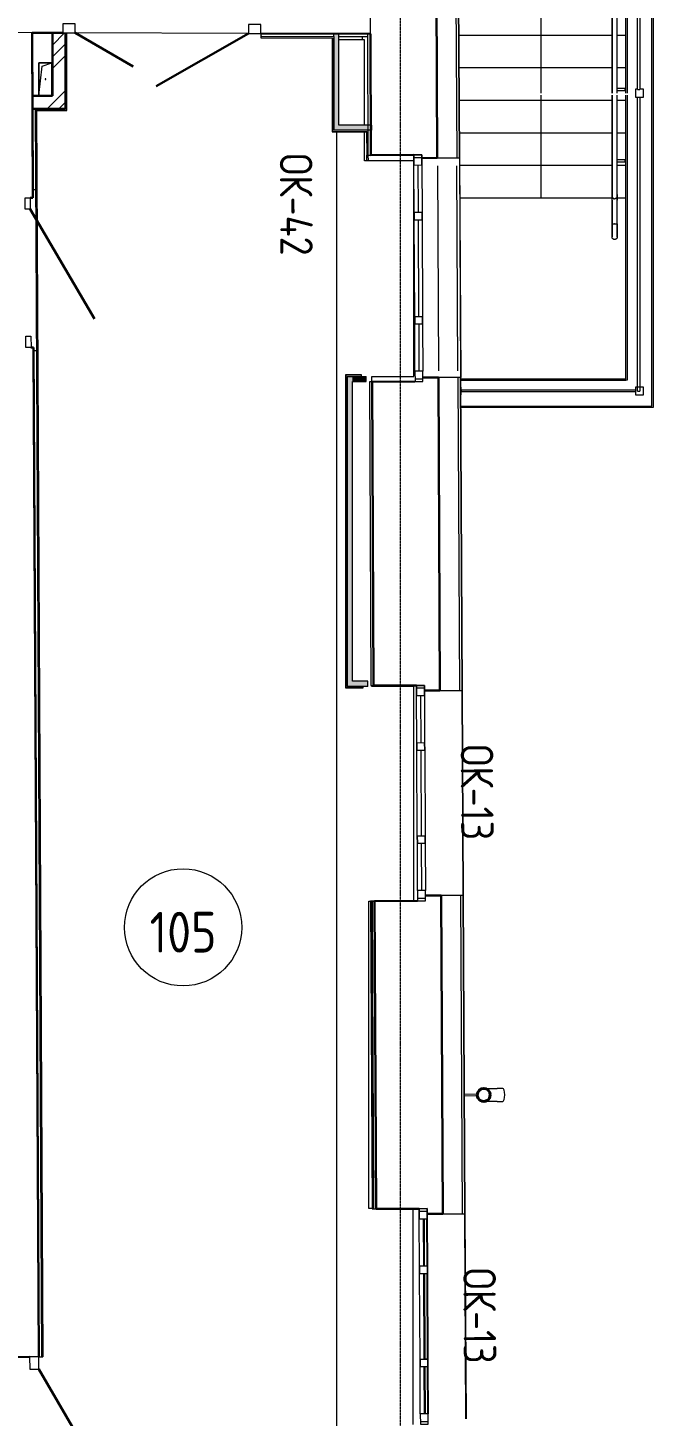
# Model space of a CAD drawing. Header units: millimetres. Extents: x -10178924 to 11692288, y -947381 to 58396.
# Drawn here: x 138 to 4942, y -66004 to -55340 of the extents above; entities that cross this region are included whole.
import ezdxf

# ---------------------------------------------------------------- set-up
doc = ezdxf.new("R2010")
doc.units = ezdxf.units.MM
doc.linetypes.add('ADSK_Линия сетки', pattern=[25, 20, -2.5, 0, -2.5])
for name, color, linetype, lineweight in [('_ Окна', 7, 'Continuous', 9), ('Аннотация', 7, 'Continuous', 18), ('Двери', 7, 'Continuous', 9), ('Лестницы', 7, 'Continuous', 9), ('Марки окон', 7, 'Continuous', 20), ('Обобщенные модели', 7, 'Continuous', 18), ('Ограждение', 7, 'Continuous', 9), ('Окна', 7, 'Continuous', 9), ('Оси', 253, 'Continuous', 9), ('Перекрытие', 7, 'Continuous', 18), ('Стены внутренние', 7, 'Continuous', 18), ('Стены наружные', 7, 'Continuous', 18), ('Стены несущие', 7, 'Continuous', 30), ('Стены отделка', 7, 'Continuous', 30), ('Стены штриховка', 7, 'Continuous', 9), ('Стрелки вверх', 7, 'Continuous', 18), ('ШТРИХОВКА', 252, 'Continuous', 15)]:
    doc.layers.add(name, color=color, linetype=linetype, lineweight=lineweight)
doc.layers.add('Линии', color=7, linetype='Continuous', lineweight=9, true_color=0x00a600)
doc.styles.add('GOST Common', font='GOST_Common.ttf', dxfattribs={"width": 0.9, "height": 350})
doc.styles.add('GOST Common_2', font='GOST_Common.ttf', dxfattribs={"width": 0.9, "height": 250})
pattern_1 = [(45, (0, 0), (-106.066, 106.066), [])]
pattern_2 = [(45, (-32053.86, -66750), (-269.4077, 269.4077), []), (45, (-31964.06, -66750), (-269.4077, 269.4077), []), (45, (-31874.26, -66750), (-269.4077, 269.4077), []), (45, (-31784.46, -66750), (-269.4077, 269.4077), [])]

# ---------------------------------------------------------------- blocks, each defined once
blk = doc.blocks.new('оси')
at = {"layer": 'Оси', "linetype": 'ADSK_Линия сетки'}
blk.add_line((9500, -2196), (9500, 46378), dxfattribs=at)
blk = doc.blocks.new('АС_Дверь_Однопольная_Алюминиевая - 1150х2200 алюм ост EIW30 Д12п-6961446-План 1-го этажа')
at = {"layer": 'Двери'}
for p, q in [((-450, -180), (-363, -180)), ((-450, -220), (-450, -180)), ((-363, -180), (-363, -220)), ((613, -180), (700, -180)), ((613, -220), (613, -180)), ((700, -180), (700, -220)), ((-363, -220), (-450, -220)), ((700, -220), (613, -220))]:
    blk.add_line(p, q, dxfattribs=at)
at = {"layer": 'Двери', "lineweight": 30}
blk.add_line((613, -220), (-232, -708), dxfattribs=at)
blk = doc.blocks.new('Дверь-Alumark_двупольная с глухим окном_S70 - 1520х2200 _алюм_ост_ Д11п-6529393-План 1-го этажа')
at = {"layer": 'Двери', "lineweight": 30}
for p, q in [((-540, 240), (166, 647)), ((790, 240), (344, 497))]:
    blk.add_line(p, q, dxfattribs=at)
at = {"layer": 'Двери'}
for p, q in [((-635, 240), (-635, 170)), ((-540, 240), (-635, 240)), ((-540, 170), (-540, 240)), ((790, 240), (790, 170)), ((885, 240), (790, 240)), ((885, 170), (885, 240)), ((-635, 170), (-540, 170)), ((790, 170), (885, 170))]:
    blk.add_line(p, q, dxfattribs=at)
blk = doc.blocks.new('Водосток - Тип 1 _карниз больше 490мм_-5143036-План 1-го этажа')
at = {"layer": 'Обобщенные модели'}
for p, q in [((75, 306), (75, 264)), ((175, 264), (175, 306)), ((120, 109), (120, 11)), ((130, 11), (130, 109))]:
    blk.add_line(p, q, dxfattribs=at)
at = {"layer": 'Обобщенные модели', "flags": 128}
for points in [[(75, 173), (75, 174), (75, 177), (75, 180), (75, 183), (75, 186), (75, 190), (75, 193), (75, 197), (75, 201), (75, 205), (75, 210), (75, 214), (75, 219), (75, 224), (75, 229), (75, 234), (75, 239), (75, 245), (75, 250), (75, 256), (75, 261), (75, 264)], [(175, 264), (175, 258), (175, 252), (175, 247), (175, 242), (175, 236), (175, 231), (175, 226), (175, 221), (175, 216), (175, 212), (175, 207), (175, 203), (175, 199), (175, 195), (175, 191), (175, 188), (175, 184), (175, 181), (175, 178), (175, 175), (175, 173)]]:
    blk.add_lwpolyline(points, dxfattribs=at)
at = {"layer": 'Обобщенные модели'}
for start, end in [(90, 270), (270, 90)]:
    blk.add_arc((125, 160), 52, start, end, dxfattribs=at)
at = {"layer": 'Обобщенные модели', "lineweight": 40}
for start, end in [(90, 270), (270, 90)]:
    blk.add_arc((125, 160), 50, start, end, dxfattribs=at)
at = {"layer": 'Обобщенные модели'}
for start_param, end_param in [(4.712389, 6.283185), (3.141593, 4.712389)]:
    blk.add_ellipse((125, 306), major_axis=(-50, 0), ratio=0.309017, start_param=start_param, end_param=end_param, dxfattribs=at)
blk = doc.blocks.new('Дверь-Alumark_двупольная с глухим окном_S70 - 1520х2200 _алюм_ост_ Д11п-6262946-План 1-го этажа')
at = {"layer": 'Двери', "lineweight": 30}
for p, q in [((-540, 190), (166, 597)), ((790, 190), (344, 447))]:
    blk.add_line(p, q, dxfattribs=at)
at = {"layer": 'Двери'}
for p, q in [((-635, 190), (-635, 120)), ((-540, 190), (-635, 190)), ((-635, 120), (-540, 120)), ((-540, 120), (-540, 190)), ((790, 190), (790, 120)), ((885, 190), (790, 190)), ((790, 120), (885, 120)), ((885, 120), (885, 190))]:
    blk.add_line(p, q, dxfattribs=at)
blk = doc.blocks.new('окно трехпол с фрамугой - 1615-2300_h___нов_ ок-13-2116291-План 1-го этажа')
at = {"layer": '_ Окна', "lineweight": 18}
for p, q in [((-828, 75), (-828, 135)), ((-828, 135), (-748, 135)), ((-748, 135), (-748, 75)), ((-388, 75), (-388, 135)), ((-388, 135), (-328, 135)), ((-328, 135), (-328, 75)), ((327, 75), (327, 135)), ((327, 135), (387, 135)), ((387, 135), (387, 75)), ((747, 135), (747, 75)), ((827, 135), (747, 135)), ((827, 75), (827, 135)), ((-748, 75), (-828, 75)), ((-328, 75), (-388, 75)), ((387, 75), (327, 75)), ((747, 75), (827, 75))]:
    blk.add_line(p, q, dxfattribs=at)
at = {"layer": '_ Окна'}
for p, q in [((-808, 75), (-808, 135)), ((807, 75), (807, 135)), ((-748, 105), (-388, 105)), ((-328, 105), (327, 105)), ((387, 105), (747, 105))]:
    blk.add_line(p, q, dxfattribs=at)
at = {"layer": 'Окна'}
for p, q in [((-828, 135), (-828, 75)), ((-748, 135), (-828, 135)), ((-748, 135), (-388, 135)), ((-328, 135), (-388, 135)), ((-328, 135), (327, 135)), ((387, 135), (327, 135)), ((387, 135), (747, 135)), ((827, 135), (747, 135)), ((827, 75), (827, 135)), ((-828, 75), (-748, 75)), ((-388, 75), (-748, 75)), ((-388, 75), (-328, 75)), ((327, 75), (-328, 75)), ((327, 75), (387, 75)), ((747, 75), (387, 75)), ((747, 75), (827, 75))]:
    blk.add_line(p, q, dxfattribs=at)
blk = doc.blocks.new('окно трехпол с фрамугой - 1615-2300_h___нов_ ок-13-V43-План 1-го этажа')
at = {"layer": '_ Окна', "lineweight": 18}
for p, q in [((-828, 75), (-828, 135)), ((-828, 135), (-748, 135)), ((-748, 135), (-748, 75)), ((-388, 75), (-388, 135)), ((-388, 135), (-328, 135)), ((-328, 135), (-328, 75)), ((327, 75), (327, 135)), ((327, 135), (387, 135)), ((387, 135), (387, 75)), ((747, 135), (747, 75)), ((827, 135), (747, 135)), ((827, 75), (827, 135)), ((-748, 75), (-828, 75)), ((-328, 75), (-388, 75)), ((387, 75), (327, 75)), ((747, 75), (827, 75))]:
    blk.add_line(p, q, dxfattribs=at)
at = {"layer": '_ Окна'}
for p, q in [((-808, 75), (-808, 135)), ((807, 75), (807, 135)), ((-748, 105), (-388, 105)), ((-328, 105), (327, 105)), ((387, 105), (747, 105))]:
    blk.add_line(p, q, dxfattribs=at)
at = {"layer": 'Окна'}
for p, q in [((-828, 135), (-828, 75)), ((-748, 135), (-828, 135)), ((-748, 135), (-388, 135)), ((-328, 135), (-388, 135)), ((-328, 135), (327, 135)), ((387, 135), (327, 135)), ((387, 135), (747, 135)), ((827, 135), (747, 135)), ((827, 75), (827, 135)), ((-828, 75), (-748, 75)), ((-388, 75), (-748, 75)), ((-388, 75), (-328, 75)), ((327, 75), (-328, 75)), ((327, 75), (387, 75)), ((747, 75), (387, 75)), ((747, 75), (827, 75))]:
    blk.add_line(p, q, dxfattribs=at)
blk = doc.blocks.new('окно трехпол с фрамугой - 1700-2320_h___нов_ ок42 ЕIW30-6531922-План 1-го этажа')
at = {"layer": '_ Окна', "lineweight": 18}
for p, q in [((-870, 75), (-870, 135)), ((-870, 135), (-790, 135)), ((-790, 135), (-790, 75)), ((-430, 75), (-430, 135)), ((-430, 135), (-370, 135)), ((-370, 135), (-370, 75)), ((370, 75), (370, 135)), ((370, 135), (430, 135)), ((430, 135), (430, 75)), ((790, 135), (790, 75)), ((870, 135), (790, 135)), ((870, 75), (870, 135)), ((-790, 75), (-870, 75)), ((-370, 75), (-430, 75)), ((430, 75), (370, 75)), ((790, 75), (870, 75))]:
    blk.add_line(p, q, dxfattribs=at)
at = {"layer": '_ Окна'}
for p, q in [((-850, 75), (-850, 135)), ((850, 75), (850, 135)), ((-790, 105), (-430, 105)), ((-370, 105), (370, 105)), ((430, 105), (790, 105))]:
    blk.add_line(p, q, dxfattribs=at)
at = {"layer": 'Окна'}
for p, q in [((-870, 135), (-870, 75)), ((-790, 135), (-870, 135)), ((-790, 135), (-430, 135)), ((-370, 135), (-430, 135)), ((-370, 135), (370, 135)), ((430, 135), (370, 135)), ((430, 135), (790, 135)), ((870, 135), (790, 135)), ((870, 75), (870, 135)), ((-870, 75), (-790, 75)), ((-430, 75), (-790, 75)), ((-430, 75), (-370, 75)), ((370, 75), (-370, 75)), ((370, 75), (430, 75)), ((790, 75), (430, 75)), ((790, 75), (870, 75))]:
    blk.add_line(p, q, dxfattribs=at)
blk = doc.blocks.new('GM_Отверстие прямоугольное _в плите_ - Отверстие-3906246-План 1-го этажа')
at = {"layer": 'Обобщенные модели'}
for p, q in [((-50, -125), (-50, 125)), ((-50, 125), (50, 125)), ((50, 125), (-50, 125)), ((-50, 125), (-50, -125)), ((-25, 100), (50, 125)), ((50, 125), (50, -125)), ((50, -125), (50, 125)), ((-50, -125), (-25, 100)), ((50, -125), (-50, -125)), ((-50, -125), (50, -125))]:
    blk.add_line(p, q, dxfattribs=at)
for start, end in [(360, 180), (180, 360), (60, 165), (300, 360), (195, 270)]:
    blk.add_arc((0, 0), 2.5, start, end, dxfattribs=at)
blk = doc.blocks.new('Ограждение 5 - Ограждение 1-6938385-План 1-го этажа')
at = {"layer": 'Ограждение'}
h = blk.add_hatch(dxfattribs=at)
h.set_pattern_fill('FP_23', color=256, style=0, pattern_type=2)
h.set_pattern_definition(pattern_1)
h.paths.add_polyline_path([(4732, 39311), (4739, 39311), (4739, 39327), (4699, 39327), (4699, 39311)])
h.paths.add_polyline_path([(4666, 39311), (4666, 39327), (4593, 39327), (4593, 39311), (4665, 39311)])
h.paths.add_polyline_path([(3453, 39311), (3475, 39311), (3475, 39327), (3435, 39327), (3435, 39311)])
h = blk.add_hatch(dxfattribs=at)
h.set_pattern_fill('FP_23', color=256, style=0, pattern_type=2)
h.set_pattern_definition(pattern_1)
h.paths.add_polyline_path([(3673, 39311), (3689, 39311), (3689, 39327), (3673, 39327)])
h.paths.add_polyline_path([(3573, 39311), (3589, 39311), (3589, 39327), (3573, 39327)])
h.paths.add_polyline_path([(4389, 39311), (4389, 39327), (4373, 39327), (4373, 39311)])
h.paths.add_polyline_path([(3773, 39311), (3789, 39311), (3789, 39327), (3773, 39327)])
h.paths.add_polyline_path([(3873, 39311), (3889, 39311), (3889, 39327), (3873, 39327)])
h.paths.add_polyline_path([(4589, 39311), (4589, 39327), (4573, 39327), (4573, 39311)])
h.paths.add_polyline_path([(4073, 39311), (4089, 39311), (4089, 39327), (4073, 39327)])
h.paths.add_polyline_path([(4489, 39311), (4489, 39327), (4473, 39327), (4473, 39311)])
h.paths.add_polyline_path([(3989, 39311), (3989, 39327), (3973, 39327), (3973, 39311)])
h.paths.add_polyline_path([(4273, 39311), (4289, 39311), (4289, 39327), (4273, 39327)])
h.paths.add_polyline_path([(4189, 39311), (4189, 39327), (4173, 39327), (4173, 39311)])
h = blk.add_hatch(dxfattribs=at)
h.set_pattern_fill('FP_23', color=256, style=0, pattern_type=2)
h.set_pattern_definition(pattern_1)
h.paths.add_polyline_path([(4838, 38534), (4838, 38651), (4822, 38651), (4822, 38534)])
at = {"layer": 'Ограждение', "lineweight": 18}
for p, q in [((3475, 39327), (3435, 39327)), ((3435, 39327), (3435, 39311)), ((3435, 39311), (3475, 39311)), ((3475, 39311), (3475, 39327)), ((3589, 39327), (3573, 39327)), ((3573, 39327), (3573, 39311)), ((3589, 39311), (3589, 39327)), ((3689, 39327), (3673, 39327)), ((3673, 39327), (3673, 39311)), ((3689, 39311), (3689, 39327)), ((3789, 39327), (3773, 39327)), ((3773, 39327), (3773, 39311)), ((3789, 39311), (3789, 39327)), ((3889, 39327), (3873, 39327)), ((3873, 39327), (3873, 39311)), ((3889, 39311), (3889, 39327)), ((3989, 39327), (3973, 39327)), ((3973, 39327), (3973, 39311)), ((3989, 39311), (3989, 39327)), ((4089, 39327), (4073, 39327)), ((4073, 39327), (4073, 39311)), ((4089, 39311), (4089, 39327)), ((4189, 39327), (4173, 39327)), ((4173, 39327), (4173, 39311)), ((4189, 39311), (4189, 39327)), ((4289, 39327), (4273, 39327)), ((4273, 39327), (4273, 39311)), ((4289, 39311), (4289, 39327)), ((4389, 39327), (4373, 39327)), ((4373, 39327), (4373, 39311)), ((4389, 39311), (4389, 39327)), ((4489, 39327), (4473, 39327)), ((4473, 39327), (4473, 39311)), ((4489, 39311), (4489, 39327)), ((4589, 39327), (4573, 39327)), ((4573, 39327), (4573, 39311)), ((4589, 39311), (4589, 39327)), ((4666, 39327), (4593, 39327)), ((4593, 39327), (4593, 39311)), ((4593, 39311), (4666, 39311)), ((4666, 39311), (4666, 39327)), ((4739, 39327), (4699, 39327)), ((4699, 39327), (4699, 39311)), ((4699, 39311), (4739, 39311)), ((4739, 39311), (4739, 39327)), ((4866, 39347), (4806, 39347)), ((4806, 39347), (4806, 39287)), ((4806, 39287), (4866, 39287)), ((4866, 39287), (4866, 39347)), ((4838, 39161), (4822, 39161)), ((4822, 39161), (4822, 39145)), ((4822, 39145), (4838, 39145)), ((4838, 39145), (4838, 39161)), ((4838, 39061), (4822, 39061)), ((4822, 39061), (4822, 39045)), ((4822, 39045), (4838, 39045)), ((4838, 39045), (4838, 39061)), ((4838, 38961), (4822, 38961)), ((4822, 38961), (4822, 38945)), ((4822, 38945), (4838, 38945)), ((4838, 38945), (4838, 38961)), ((4838, 38861), (4822, 38861)), ((4822, 38861), (4822, 38845)), ((4822, 38845), (4838, 38845)), ((4838, 38845), (4838, 38861)), ((4838, 38761), (4822, 38761)), ((4822, 38761), (4822, 38745)), ((4822, 38745), (4838, 38745)), ((4838, 38745), (4838, 38761)), ((4838, 38661), (4822, 38661)), ((4822, 38661), (4822, 38654)), ((4822, 38654), (4838, 38654)), ((4838, 38651), (4822, 38651)), ((4822, 38651), (4822, 38534)), ((4838, 38654), (4838, 38661)), ((4838, 38534), (4838, 38651)), ((4822, 38534), (4838, 38534))]:
    blk.add_line(p, q, dxfattribs=at)
at = {"layer": 'Ограждение'}
for p, q in [((3475, 39327), (3573, 39327)), ((3573, 39311), (3475, 39311)), ((3589, 39327), (3673, 39327)), ((3673, 39311), (3589, 39311)), ((3689, 39327), (3773, 39327)), ((3773, 39311), (3689, 39311)), ((3789, 39327), (3873, 39327)), ((3873, 39311), (3789, 39311)), ((3889, 39327), (3973, 39327)), ((3973, 39311), (3889, 39311)), ((3989, 39327), (4073, 39327)), ((4073, 39311), (3989, 39311)), ((4089, 39327), (4173, 39327)), ((4173, 39311), (4089, 39311)), ((4189, 39327), (4273, 39327)), ((4273, 39311), (4189, 39311)), ((4289, 39327), (4373, 39327)), ((4373, 39311), (4289, 39311)), ((4389, 39327), (4473, 39327)), ((4473, 39311), (4389, 39311)), ((4489, 39327), (4573, 39327)), ((4573, 39311), (4489, 39311)), ((4589, 39327), (4593, 39327)), ((4593, 39311), (4589, 39311)), ((4822, 39161), (4822, 39287)), ((4838, 39287), (4838, 39161)), ((4822, 39061), (4822, 39145)), ((4838, 39145), (4838, 39061)), ((4822, 38961), (4822, 39045)), ((4838, 39045), (4838, 38961)), ((4822, 38861), (4822, 38945)), ((4838, 38945), (4838, 38861)), ((4822, 38761), (4822, 38845)), ((4838, 38845), (4838, 38761)), ((4822, 38661), (4822, 38745)), ((4838, 38745), (4838, 38661)), ((4822, 38651), (4822, 38654)), ((4838, 38654), (4838, 38651)), ((4822, 36054), (4822, 38534)), ((4838, 38534), (4838, 36054)), ((4822, 36056), (4806, 36056)), ((4806, 36056), (4806, 35996)), ((4822, 36054), (4838, 36054)), ((4866, 36056), (4838, 36056)), ((4866, 35996), (4866, 36056)), ((4806, 35996), (4866, 35996)), ((4822, 33736), (4822, 35996)), ((4838, 35996), (4838, 33736)), ((3466, 33769), (3463, 33769)), ((3464, 33709), (3466, 33709)), ((3466, 33709), (3466, 33769)), ((3466, 33747), (4806, 33747)), ((3466, 33747), (4806, 33747)), ((3466, 33747), (3466, 33731)), ((4806, 33731), (3466, 33731)), ((4866, 33769), (4806, 33769)), ((4806, 33769), (4806, 33709)), ((4806, 33709), (4866, 33709)), ((4822, 33736), (4838, 33736)), ((4866, 33709), (4866, 33769))]:
    blk.add_line(p, q, dxfattribs=at)
blk = doc.blocks.new('Тип верхнего поручня - Верхний поручень_Внутренний_-6947283-План 1-го этажа')
at = {"layer": 'Ограждение'}
for p, q in [((4625, 39302), (4625, 39102)), ((4648, 39302), (4643, 39302)), ((4665, 39102), (4665, 39302)), ((4625, 39102), (4625, 38989)), ((4665, 38989), (4665, 39102)), ((4625, 38970), (4625, 36027)), ((4665, 36027), (4665, 38970)), ((4625, 36011), (4625, 35248)), ((4665, 35248), (4665, 36011)), ((4625, 35204), (4625, 35022)), ((4665, 35022), (4665, 35204)), ((4643, 35022), (4648, 35022))]:
    blk.add_line(p, q, dxfattribs=at)
at = {"layer": 'Ограждение', "flags": 128}
for points in [[(4625, 38989), (4625, 38988), (4625, 38987), (4625, 38986), (4625, 38984), (4625, 38983), (4625, 38982), (4625, 38981), (4625, 38980), (4625, 38979), (4625, 38977), (4625, 38976), (4625, 38975), (4625, 38974), (4625, 38973), (4625, 38972), (4625, 38971), (4625, 38970)], [(4665, 38970), (4665, 38971), (4665, 38972), (4665, 38973), (4665, 38974), (4665, 38975), (4665, 38976), (4665, 38978), (4665, 38979), (4665, 38980), (4665, 38981), (4665, 38982), (4665, 38983), (4665, 38984), (4665, 38986), (4665, 38987), (4665, 38988), (4665, 38989)], [(4625, 35204), (4625, 35207), (4625, 35210), (4625, 35212), (4625, 35215), (4625, 35218), (4625, 35221), (4625, 35223), (4625, 35226), (4625, 35229), (4625, 35231), (4625, 35234), (4625, 35236), (4625, 35239), (4625, 35241), (4625, 35244), (4625, 35246), (4625, 35248)], [(4665, 35248), (4665, 35246), (4665, 35243), (4665, 35241), (4665, 35238), (4665, 35236), (4665, 35234), (4665, 35231), (4665, 35228), (4665, 35226), (4665, 35223), (4665, 35220), (4665, 35218), (4665, 35215), (4665, 35212), (4665, 35209), (4665, 35206), (4665, 35204)]]:
    blk.add_lwpolyline(points, dxfattribs=at)
blk = doc.blocks.new('Тип верхнего поручня - D40 шаг 200-16091-План 1-го этажа')
at = {"layer": 'Ограждение'}
for p, q in [((0, 2), (0, 0)), ((0, 0), (0, -2))]:
    blk.add_line(p, q, dxfattribs=at)
at = {"layer": 'Ограждение', "flags": 128}
for points in [[(0, 20), (4, 20), (8, 20), (12, 20), (16, 20), (20, 20), (24, 20), (28, 20), (31, 20), (35, 20), (39, 20), (43, 20), (46, 20), (50, 20), (53, 20), (56, 20), (60, 20), (63, 20), (66, 20), (69, 20), (72, 20), (74, 20), (77, 20), (80, 20), (82, 20), (84, 20), (86, 20), (88, 20), (90, 20), (92, 20), (93, 20), (95, 20), (96, 20), (97, 20), (98, 20), (99, 20), (99, 20), (100, 20), (100, 20), (100, 20), (100, 20)], [(100, 20), (100, 20), (100, 20), (99, 20), (99, 20), (98, 20), (97, 20), (96, 20), (95, 20), (94, 20), (92, 20), (90, 20), (89, 20), (87, 20), (85, 20), (83, 20), (80, 20), (78, 20), (75, 20), (72, 20), (70, 20), (67, 20), (64, 20), (61, 20), (57, 20), (54, 20), (51, 20), (47, 20), (44, 20), (40, 20), (36, 20), (32, 20), (29, 20), (25, 20), (21, 20), (17, 20), (13, 20), (9, 20), (5, 20), (1, 20), (0, 20)], [(100, 20), (101, 20), (102, 20), (102, 20), (103, 20), (104, 20), (105, 19), (106, 19), (106, 19), (107, 19), (108, 18), (109, 18), (109, 18), (110, 17), (111, 17), (111, 17), (112, 16), (113, 16), (113, 15), (114, 14), (114, 14), (115, 13), (115, 13), (116, 12), (116, 11), (117, 11), (117, 10), (118, 9), (118, 9), (118, 8), (119, 7), (119, 6), (119, 6), (119, 5), (120, 4), (120, 3), (120, 3), (120, 2), (120, 1), (120, 0), (120, 0)], [(120, 0), (120, -1), (120, -2), (120, -2), (120, -3), (120, -4), (119, -5), (119, -6), (119, -6), (119, -7), (118, -8), (118, -9), (118, -9), (117, -10), (117, -11), (117, -11), (116, -12), (116, -13), (115, -13), (114, -14), (114, -14), (113, -15), (113, -15), (112, -16), (111, -16), (111, -17), (110, -17), (109, -18), (109, -18), (108, -18), (107, -19), (106, -19), (106, -19), (105, -19), (104, -20), (103, -20), (103, -20), (102, -20), (101, -20), (100, -20), (100, -20)], [(0, -20), (4, -20), (8, -20), (12, -20), (16, -20), (20, -20), (24, -20), (28, -20), (31, -20), (35, -20), (39, -20), (43, -20), (46, -20), (50, -20), (53, -20), (56, -20), (60, -20), (63, -20), (66, -20), (69, -20), (72, -20), (74, -20), (77, -20), (80, -20), (82, -20), (84, -20), (86, -20), (88, -20), (90, -20), (92, -20), (93, -20), (95, -20), (96, -20), (97, -20), (98, -20), (99, -20), (99, -20), (100, -20), (100, -20), (100, -20), (100, -20)], [(100, -20), (100, -20), (100, -20), (99, -20), (99, -20), (98, -20), (97, -20), (96, -20), (95, -20), (94, -20), (92, -20), (90, -20), (89, -20), (87, -20), (85, -20), (83, -20), (80, -20), (78, -20), (75, -20), (72, -20), (70, -20), (67, -20), (64, -20), (61, -20), (57, -20), (54, -20), (51, -20), (47, -20), (44, -20), (40, -20), (36, -20), (32, -20), (29, -20), (25, -20), (21, -20), (17, -20), (13, -20), (9, -20), (5, -20), (1, -20), (0, -20)]]:
    blk.add_lwpolyline(points, dxfattribs=at)
blk = doc.blocks.new('Тип верхнего поручня - Верхний поручень_Внутренний_-V92-План 1-го этажа')
at = {"layer": 'Ограждение'}
for p, q in [((4625, 39302), (4665, 39302)), ((4625, 38989), (4625, 39302)), ((4665, 38989), (4665, 39302)), ((4625, 38989), (4625, 38958)), ((4625, 36027), (4625, 38958)), ((4665, 38989), (4665, 38958)), ((4665, 36027), (4665, 38958)), ((4625, 35235), (4625, 36011)), ((4665, 35235), (4665, 36011)), ((4625, 35204), (4625, 35235)), ((4625, 35022), (4625, 35204)), ((4665, 35204), (4665, 35235)), ((4665, 35022), (4665, 35204)), ((4625, 35022), (4665, 35022))]:
    blk.add_line(p, q, dxfattribs=at)
blk = doc.blocks.new('Тип перил - Перила_Внутренний_-6947296-План 1-го этажа')
at = {"layer": 'Ограждение'}
for p, q in [((4625, 39102), (4625, 38989)), ((4648, 39102), (4643, 39102)), ((4665, 38989), (4665, 39102)), ((4625, 38970), (4625, 36027)), ((4665, 36027), (4665, 38970)), ((4625, 36011), (4625, 35222)), ((4665, 35222), (4665, 36011))]:
    blk.add_line(p, q, dxfattribs=at)
at = {"layer": 'Ограждение', "flags": 128}
for points in [[(4625, 38989), (4625, 38988), (4625, 38987), (4625, 38986), (4625, 38984), (4625, 38983), (4625, 38982), (4625, 38981), (4625, 38980), (4625, 38979), (4625, 38977), (4625, 38976), (4625, 38975), (4625, 38974), (4625, 38973), (4625, 38972), (4625, 38971), (4625, 38970)], [(4665, 38970), (4665, 38971), (4665, 38972), (4665, 38973), (4665, 38974), (4665, 38975), (4665, 38976), (4665, 38978), (4665, 38979), (4665, 38980), (4665, 38981), (4665, 38982), (4665, 38983), (4665, 38984), (4665, 38986), (4665, 38987), (4665, 38988), (4665, 38989)]]:
    blk.add_lwpolyline(points, dxfattribs=at)
blk = doc.blocks.new('Тип перил - D40-V93-План 1-го этажа')
at = {"layer": 'Ограждение', "flags": 128}
for points in [[(4626, 35230), (4626, 35229), (4626, 35228), (4627, 35227), (4627, 35226), (4628, 35225), (4628, 35224), (4629, 35223), (4629, 35222), (4630, 35221), (4631, 35221), (4631, 35220), (4632, 35219), (4632, 35219), (4633, 35218), (4634, 35218), (4634, 35217), (4635, 35217), (4635, 35217), (4636, 35216), (4637, 35216), (4637, 35216), (4638, 35216), (4638, 35215), (4639, 35215), (4639, 35215), (4640, 35215), (4641, 35215), (4641, 35215), (4642, 35214), (4642, 35214), (4643, 35214), (4643, 35214), (4644, 35214), (4644, 35214), (4645, 35214), (4645, 35214), (4645, 35214)], [(4665, 35230), (4665, 35229), (4664, 35228), (4664, 35227), (4663, 35226), (4663, 35225), (4662, 35224), (4662, 35223), (4661, 35222), (4661, 35221), (4660, 35221), (4659, 35220), (4659, 35219), (4658, 35219), (4657, 35218), (4657, 35218), (4656, 35217), (4656, 35217), (4655, 35217), (4654, 35216), (4654, 35216), (4653, 35216), (4653, 35216), (4652, 35215), (4652, 35215), (4651, 35215), (4651, 35215), (4650, 35215), (4649, 35215), (4649, 35214), (4648, 35214), (4648, 35214), (4647, 35214), (4647, 35214), (4646, 35214), (4646, 35214), (4645, 35214), (4645, 35214)]]:
    blk.add_lwpolyline(points, dxfattribs=at)
blk = doc.blocks.new('Тип перил - Перила_Внутренний_-V95-План 1-го этажа')
at = {"layer": 'Ограждение'}
for p, q in [((4625, 39102), (4665, 39102)), ((4625, 38989), (4625, 39102)), ((4665, 38989), (4665, 39102)), ((4625, 38989), (4625, 38958)), ((4625, 36027), (4625, 38958)), ((4665, 38989), (4665, 38958)), ((4665, 36027), (4665, 38958)), ((4625, 35222), (4625, 36011)), ((4665, 35222), (4665, 36011)), ((4625, 35222), (4636, 35222)), ((4655, 35222), (4665, 35222))]:
    blk.add_line(p, q, dxfattribs=at)
blk = doc.blocks.new('ADSK_Ограждение_Опоры_Г_образная - D15 высота60 консоль80-V89-План 1-го этажа')
at = {"layer": 'Ограждение'}
for p, q in [((-7.5, 80), (-7.5, 20)), ((0, 80), (-7.5, 80)), ((7.5, 80), (0, 80)), ((7.5, 20), (7.5, 80))]:
    blk.add_line(p, q, dxfattribs=at)
blk = doc.blocks.new('Окна 207 - Окна 188-7232932-План 1-го этажа')
at = {"layer": 'Окна'}
for p, q in [((3166, 31039), (3164, 31398)), ((3180, 31398), (3182, 31039)), ((3166, 31039), (3182, 31039)), ((3170, 30324), (3167, 30978)), ((3183, 30978), (3186, 30324)), ((3170, 30324), (3186, 30324)), ((3172, 29904), (3170, 30263)), ((3186, 30263), (3188, 29904)), ((3172, 29904), (3188, 29904))]:
    blk.add_line(p, q, dxfattribs=at)
blk = doc.blocks.new('1 этаж')
at = {"layer": 'Стены внутренние', "lineweight": 9}
h = blk.add_hatch(dxfattribs=at)
h.set_pattern_fill('ANSI34', color=256, scale=20, style=0)
h.set_pattern_definition(pattern_2)
h.paths.add_polyline_path([(427, -30261), (327, -30261), (327, -30744), (427, -30744)])
at = {"layer": 'Стены внутренние'}
for points in [[(2528, -30969), (2528, -30268), (2488, -30269), (2488, -30969), (2526, -30969)], [(2527, -31009), (2752, -31009), (2752, -30969), (2488, -30969), (2488, -31009), (2508, -31009)], [(2591, -35240), (2631, -35240), (2631, -32899), (2591, -32899), (2591, -34389)], [(2631, -32939), (2737, -32939), (2737, -32899), (2631, -32899), (2631, -32934)], [(2734, -35280), (2749, -35280), (2749, -35240), (2591, -35240), (2591, -35280), (2709, -35280)]]:
    blk.add_hatch(color=256, dxfattribs=at).paths.add_polyline_path(points)
at = {"layer": 'Стены внутренние', "lineweight": 9}
h = blk.add_hatch(dxfattribs=at)
h.set_pattern_fill('ANSI34', color=256, scale=20, style=0)
h.set_pattern_definition(pattern_2)
h.paths.add_polyline_path([(173, -30744), (174, -30844), (427, -30844), (427, -30744)])
at = {"layer": 'Лестницы'}
for p, q in [((3450, -30278), (4625, -30278)), ((3450, -30278), (4625, -30278)), ((4665, -30278), (4732, -30278)), ((4665, -30278), (4732, -30278)), ((3451, -30528), (4625, -30528)), ((3451, -30528), (4625, -30528)), ((4665, -30528), (4732, -30528)), ((4665, -30528), (4732, -30528)), ((3452, -30778), (4625, -30778)), ((3452, -30778), (4625, -30778)), ((4665, -30778), (4732, -30778)), ((4665, -30778), (4732, -30778)), ((3453, -31028), (4625, -31028)), ((3453, -31028), (4625, -31028)), ((4665, -31028), (4732, -31028)), ((4665, -31028), (4732, -31028)), ((3455, -31278), (4625, -31278)), ((3455, -31278), (4625, -31278)), ((4665, -31278), (4732, -31278)), ((4665, -31278), (4732, -31278)), ((3456, -31528), (4625, -31528)), ((3456, -31528), (4625, -31528)), ((4665, -31528), (4732, -31528)), ((4665, -31528), (4732, -31528))]:
    blk.add_line(p, q, dxfattribs=at)
at = {"layer": 'Линии', "color": 7}
blk.add_circle((1331, -37131), 450, dxfattribs=at)
at = {"layer": 'Перекрытие'}
for p, q in [((1832, -30266), (502, -30261)), ((2723, -30315), (2528, -30315)), ((2723, -30969), (2723, -30315)), ((2508, -31021), (2508, -46064)), ((2723, -31243), (2723, -31021)), ((3104, -31243), (2723, -31243)), ((3104, -32899), (3104, -31243)), ((3456, -31528), (4625, -31528)), ((4665, -31528), (4732, -31528)), ((2780, -32940), (2780, -32899)), ((2780, -32899), (3104, -32899)), ((2780, -35280), (2780, -35274)), ((3104, -35280), (2780, -35280)), ((3104, -36928), (3104, -35280)), ((2758, -39290), (2758, -36929)), ((2758, -36929), (2859, -36929)), ((2782, -39290), (2758, -39290)), ((3099, -40948), (3099, -39293))]:
    blk.add_line(p, q, dxfattribs=at)
at = {"layer": 'Стены внутренние'}
for p, q in [((4732, -30723), (4732, -27439)), ((2709, -30315), (2709, -30288)), ((4732, -32918), (4732, -30739)), ((2754, -31243), (2753, -31200)), ((3284, -31282), (3292, -32857)), ((3463, -32928), (4732, -32928))]:
    blk.add_line(p, q, dxfattribs=at)
at = {"layer": 'Стены наружные'}
for p, q in [((4742, -27343), (4742, -30723)), ((4932, -33128), (4932, -27343)), ((4942, -27323), (4942, -33138)), ((4742, -30739), (4742, -32928)), ((2742, -31243), (2741, -31200)), ((3453, -31222), (3462, -32907)), ((3454, -31221), (3463, -32908)), ((3442, -32856), (3434, -31281)), ((3463, -32918), (4732, -32918)), ((4742, -32928), (4732, -32928)), ((3464, -33128), (4932, -33128)), ((4942, -33138), (3464, -33138)), ((3482, -36886), (3474, -35311)), ((3475, -35311), (3483, -36886)), ((3503, -40907), (3495, -39332)), ((3496, -39332), (3504, -40907))]:
    blk.add_line(p, q, dxfattribs=at)
at = {"layer": 'Стены несущие'}
for p, q in [((3283, -31222), (3244, -23474)), ((407, -30261), (171, -30260)), ((171, -30260), (177, -31464)), ((177, -31527), (171, -30260)), ((327, -30261), (327, -30744)), ((427, -30844), (427, -30261)), ((2769, -30269), (1927, -30266)), ((2769, -30269), (2773, -31200)), ((327, -30744), (173, -30744)), ((174, -30844), (427, -30844)), ((2773, -31200), (3103, -31198)), ((3163, -31223), (3283, -31222)), ((157, -31527), (177, -31527)), ((183, -32677), (163, -32677)), ((223, -40430), (183, -32677)), ((183, -32704), (223, -40430)), ((3112, -32938), (2782, -32940)), ((2782, -32940), (2794, -35274)), ((3292, -32907), (3172, -32908)), ((3304, -35312), (3292, -32907)), ((2794, -35274), (3124, -35273)), ((3184, -35312), (3304, -35312)), ((3312, -36887), (3192, -36887)), ((3312, -36887), (3325, -39331)), ((3132, -36928), (2802, -36929)), ((2814, -39294), (2802, -36929)), ((3192, -36928), (3192, -36927)), ((2814, -39294), (3144, -39292)), ((3205, -39332), (3325, -39331)), ((-257, -40432), (153, -40430))]:
    blk.add_line(p, q, dxfattribs=at)
at = {"layer": 'Стены отделка', "lineweight": 9}
for p, q in [((3453, -31222), (3413, -23305)), ((3413, -23305), (3453, -31221)), ((3454, -31221), (3414, -23305)), ((327, -30284), (327, -30744)), ((439, -30854), (439, -30261)), ((1927, -30266), (1927, -30266)), ((1927, -30266), (1927, -30286)), ((2769, -30269), (2749, -30269)), ((2749, -30289), (2749, -30269)), ((2753, -31200), (2749, -30269)), ((1927, -30286), (1937, -30286)), ((1927, -30286), (1927, -30298)), ((1927, -30298), (2476, -30300)), ((2476, -30300), (2476, -31019)), ((2488, -30288), (2488, -31009)), ((2528, -30288), (2749, -30289)), ((2528, -30969), (2528, -30288)), ((327, -30744), (195, -30744)), ((194, -30844), (243, -40430)), ((255, -40429), (206, -30856)), ((206, -30856), (437, -30856)), ((2478, -31021), (2740, -31021)), ((2781, -31009), (2488, -31009)), ((2781, -30969), (2528, -30969)), ((2740, -31021), (2741, -31200)), ((2781, -31009), (2781, -30969)), ((2741, -31200), (2773, -31200)), ((3283, -31222), (3453, -31222)), ((3453, -31221), (3454, -31221)), ((177, -31464), (197, -31464)), ((203, -32704), (183, -32704)), ((2579, -32887), (2579, -35290)), ((2702, -32887), (2581, -32887)), ((2591, -32899), (2591, -35280)), ((2591, -32899), (2737, -32899)), ((2631, -32939), (2737, -32939)), ((2631, -35240), (2631, -32939)), ((2702, -32899), (2702, -32887)), ((2737, -32939), (2737, -32899)), ((2782, -32940), (2762, -32940)), ((2762, -32940), (2774, -35274)), ((3462, -32907), (3292, -32907)), ((3474, -35311), (3462, -32907)), ((3462, -32908), (3474, -35311)), ((3463, -32908), (3462, -32908)), ((3475, -35311), (3463, -32908)), ((2581, -35292), (2714, -35292)), ((2749, -35280), (2591, -35280)), ((2749, -35240), (2631, -35240)), ((2714, -35292), (2714, -35280)), ((2749, -35280), (2749, -35240)), ((2774, -35274), (2794, -35274)), ((3304, -35312), (3475, -35311)), ((3483, -36886), (3312, -36887)), ((3312, -36887), (3312, -36887)), ((3462, -36886), (3462, -36887)), ((3495, -39331), (3482, -36886)), ((3482, -36886), (3495, -39332)), ((3496, -39332), (3483, -36886)), ((2802, -36929), (2770, -36929)), ((2770, -36929), (2782, -39294)), ((2782, -36929), (2794, -39294)), ((2782, -39294), (2814, -39294)), ((3325, -39331), (3495, -39331)), ((3495, -39332), (3496, -39332)), ((223, -40430), (255, -40429))]:
    blk.add_line(p, q, dxfattribs=at)
at = {"layer": 'Стены штриховка'}
for p, q in [((3393, -23325), (3433, -31222)), ((2769, -30269), (2767, -29889)), ((171, -30260), (-309, -30259)), ((437, -30856), (437, -30261)), ((2488, -30288), (2488, -30268)), ((2528, -30288), (2528, -30268)), ((1927, -30296), (2478, -30298)), ((1937, -30286), (2488, -30288)), ((2478, -30298), (2478, -31021)), ((204, -30854), (253, -40429)), ((204, -30854), (439, -30854)), ((437, -30856), (439, -30856)), ((439, -30856), (439, -30854)), ((2476, -31019), (2742, -31019)), ((2476, -31019), (2476, -31021)), ((2476, -31021), (2478, -31021)), ((2742, -31019), (2743, -31200)), ((2581, -32887), (2579, -32887)), ((2702, -32889), (2579, -32889)), ((2581, -32887), (2581, -35292)), ((3442, -32907), (3454, -35311)), ((2579, -35290), (2714, -35290)), ((2579, -35290), (2579, -35292)), ((2579, -35292), (2581, -35292)), ((3462, -36887), (3475, -39331)), ((2772, -36929), (2784, -39294))]:
    blk.add_line(p, q, dxfattribs=at)
at = {"layer": 'Стрелки вверх'}
for p, q in [((4082, -30278), (4082, -30028)), ((4082, -30528), (4082, -30278)), ((4082, -30723), (4082, -30528)), ((4082, -30778), (4082, -30739)), ((4082, -31028), (4082, -30778)), ((4082, -31278), (4082, -31028)), ((4082, -31528), (4082, -31278))]:
    blk.add_line(p, q, dxfattribs=at)
blk.add_blockref('оси', (-6500, -68905))
at = {"layer": 'Двери'}
for name, p, rotation in [('Дверь-Alumark_двупольная с глухим окном_S70 - 1520х2200 _алюм_ост_ Д11п-6262946-План 1-го этажа', (1293, -30074), 179.812991936315), ('АС_Дверь_Однопольная_Алюминиевая - 1150х2200 алюм ост EIW30 Д12п-6961446-План 1-го этажа', (-59, -32228), 90.29450663479044), ('Дверь-Alumark_двупольная с глухим окном_S70 - 1520х2200 _алюм_ост_ Д11п-6529393-План 1-го этажа', (-14, -41066), 270.2945066347904)]:
    blk.add_blockref(name, p, dxfattribs=dict(at, rotation=rotation))
at = {"layer": 'Обобщенные модели'}
blk.add_blockref('GM_Отверстие прямоугольное _в плите_ - Отверстие-3906246-План 1-го этажа', (274, -30617), dxfattribs=at)
at = {"layer": 'Обобщенные модели', "rotation": 270.2912255442424}
blk.add_blockref('Водосток - Тип 1 _карниз больше 490мм_-5143036-План 1-го этажа', (3479, -38294), dxfattribs=at)
at = {"layer": 'Ограждение'}
for name in ['Ограждение 5 - Ограждение 1-6938385-План 1-го этажа', 'Тип верхнего поручня - Верхний поручень_Внутренний_-6947283-План 1-го этажа', 'Тип верхнего поручня - Верхний поручень_Внутренний_-V92-План 1-го этажа', 'Тип перил - Перила_Внутренний_-6947296-План 1-го этажа', 'Тип перил - Перила_Внутренний_-V95-План 1-го этажа', 'Тип перил - D40-V93-План 1-го этажа']:
    blk.add_blockref(name, (0, -66750), dxfattribs=at)
at = {"layer": 'Ограждение', "rotation": 270}
for name, p in [('ADSK_Ограждение_Опоры_Г_образная - D15 высота60 консоль80-V89-План 1-го этажа', (4645, -30696)), ('ADSK_Ограждение_Опоры_Г_образная - D15 высота60 консоль80-V89-План 1-го этажа', (4645, -31243)), ('Тип верхнего поручня - D40 шаг 200-16091-План 1-го этажа', (4645, -31728))]:
    blk.add_blockref(name, p, dxfattribs=at)
at = {"layer": 'Окна', "rotation": 270.2912255442423}
for name, p in [('окно трехпол с фрамугой - 1700-2320_h___нов_ ок42 ЕIW30-6531922-План 1-го этажа', (3033, -32069)), ('окно трехпол с фрамугой - 1615-2300_h___нов_ ок-13-V43-План 1-го этажа', (3053, -36101)), ('окно трехпол с фрамугой - 1615-2300_h___нов_ ок-13-2116291-План 1-го этажа', (3074, -40120))]:
    blk.add_blockref(name, p, dxfattribs=at)
at = {"layer": 'Окна'}
blk.add_blockref('Окна 207 - Окна 188-7232932-План 1-го этажа', (20, -70770), dxfattribs=at)
at = {"layer": 'Аннотация', "lineweight": 9, "insert": (1331, -37168), "char_height": 312.5, "width": 520.21, "attachment_point": 5, "line_spacing_factor": 1.022766, "style": 'GOST Common'}
blk.add_mtext('105', dxfattribs=at)
at = {"layer": 'Марки окон', "lineweight": 9, "char_height": 250, "attachment_point": 5, "rotation": 270.2912, "line_spacing_factor": 1.022766, "style": 'GOST Common_2'}
for s, insert, width in [('\\pxqc,t1.8,3.6,5.4,7.2,9,10.8,12.6,14.4,16.2,18,19.8,21.6,23.4,25.2,27,28.8,30.6,32.4,34.2,36,37.8,39.6,41.4,43.2,45,46.8,48.6,50.4,52.2,54,55.8,57.6;{ОК-42}', (2200, -31579), 863.1), ('\\pxqc,t1.8,3.6,5.4,7.2,9,10.8,12.6,14.4,16.2,18,19.8,21.6,23.4,25.2,27,28.8,30.6,32.4,34.2,36,37.8,39.6,41.4,43.2,45,46.8,48.6,50.4,52.2,54,55.8,57.6;{ОК-13}', (3589, -36094), 797.4), ('\\pxqc,t1.8,3.6,5.4,7.2,9,10.8,12.6,14.4,16.2,18,19.8,21.6,23.4,25.2,27,28.8,30.6,32.4,34.2,36,37.8,39.6,41.4,43.2,45,46.8,48.6,50.4,52.2,54,55.8,57.6;{ОК-13}', (3609, -40114), 797.4)]:
    blk.add_mtext(s, dxfattribs=dict(at, insert=insert, width=width))

msp = doc.modelspace()

# ---------------------------------------------------------------- block references
at = {"layer": 'ШТРИХОВКА'}
msp.add_blockref('1 этаж', (0, -25118), dxfattribs=at)

doc.saveas('drawing.dxf')
